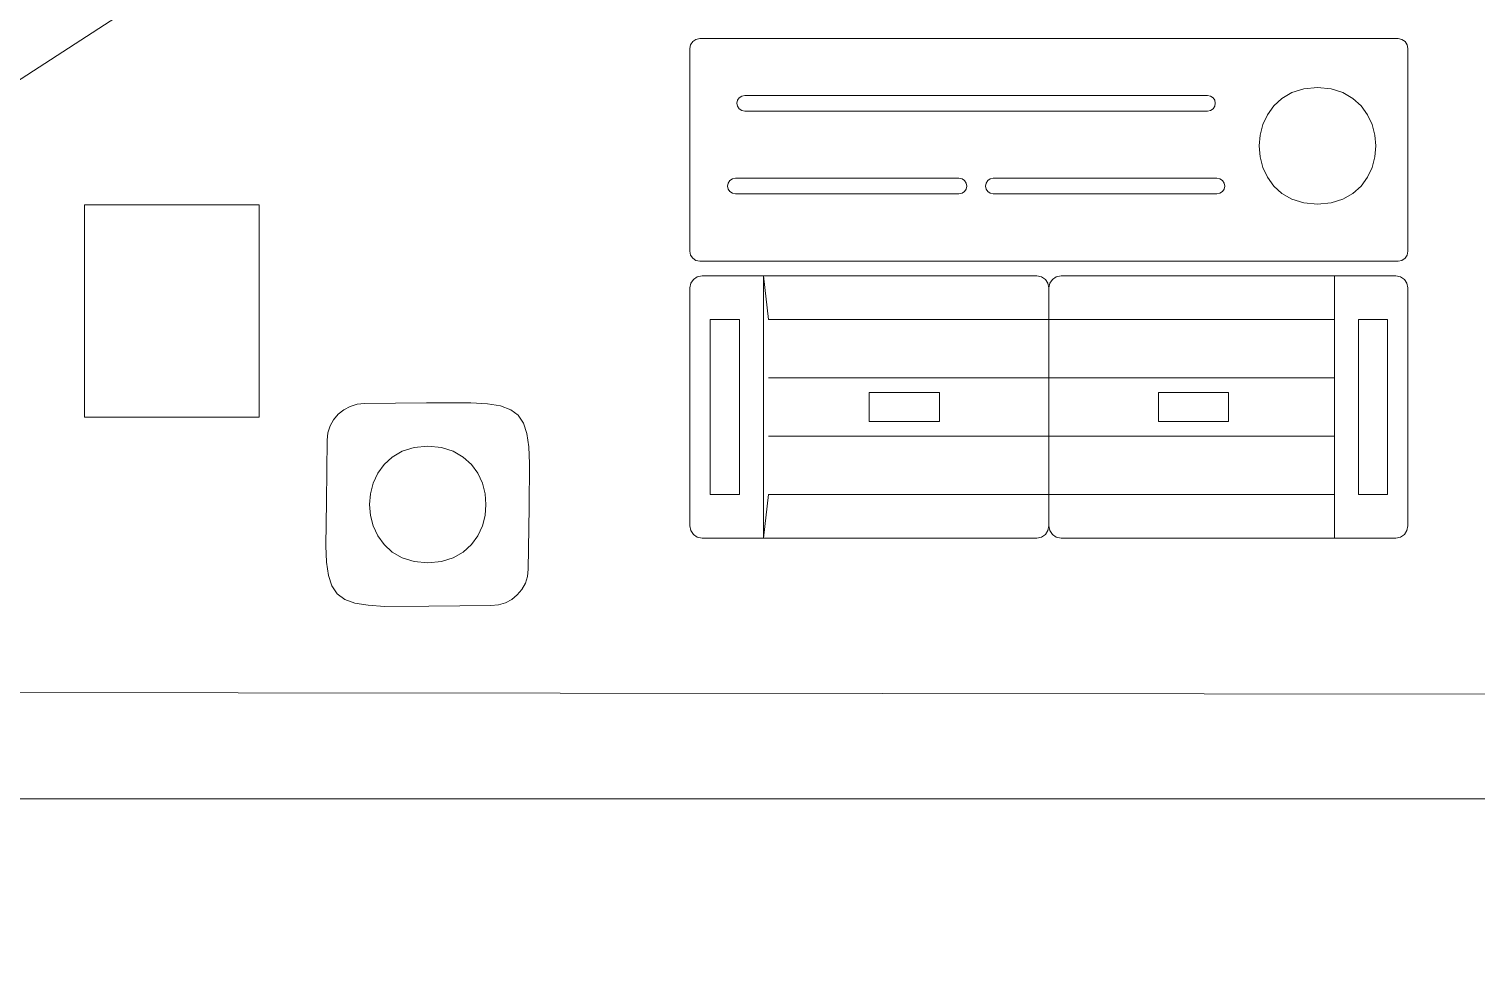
# Model space of a CAD drawing. Header units: centimetres. Extents: x -55 to 59, y -21 to 8.
# Drawn here: x 20.472 to 22.958, y -12.418 to -10.831 of the extents above; entities that cross this region are included whole.
import ezdxf

# ---------------------------------------------------------------- set-up
doc = ezdxf.new("R2010")
doc.units = ezdxf.units.CM
doc.header["$MEASUREMENT"] = 0
doc.layers.add('Camada 1', color=7, linetype='Continuous')

msp = doc.modelspace()

# ---------------------------------------------------------------- linework, layer by layer
at = {"layer": 'Camada 1', "color": 3, "lineweight": 9}
msp.add_open_spline([(25.38984, -12.72344), (25.38984, -12.72344), (25.38984, -12.53329), (25.38984, -12.53329), (25.38984, -12.53329), (25.38984, -12.53329), (25.08959, -12.53329), (25.08959, -12.53329), (25.08959, -12.53329), (25.08959, -12.53329), (25.08959, -12.15308), (25.08959, -12.15308), (25.08959, -12.15308), (25.08959, -12.15308), (25.82923, -12.15308), (25.82923, -12.15308), (25.82923, -12.15308), (25.82923, -12.15308), (25.82923, -12.45332), (25.82923, -12.45332), (25.82923, -12.45332), (25.82923, -12.45332), (26.42976, -12.45332), (26.42976, -12.45332), (26.42976, -12.45332), (26.42976, -12.45332), (26.42976, -12.15308), (26.42976, -12.15308), (26.42976, -12.15308), (26.42976, -12.15308), (26.89336, -12.15308), (26.89336, -12.15308), (26.89336, -12.15308), (26.89336, -12.15308), (26.91687, -11.97734), (26.91687, -11.97734), (26.91687, -11.97734), (26.91687, -11.97734), (27.21459, -12.01652), (27.21459, -12.01652), (27.21459, -12.01652), (27.21459, -12.01652), (27.25377, -11.71885), (27.25377, -11.71885), (27.25377, -11.71885), (27.25377, -11.71885), (26.95609, -11.67965), (26.95609, -11.67965), (26.95609, -11.67965), (26.95609, -11.67965), (26.988, -11.23556), (26.988, -11.23556), (26.988, -11.23556), (26.988, -11.23556), (27.28825, -11.23556), (27.28825, -11.23556), (27.28825, -11.23556), (27.28825, -11.23556), (27.28825, -10.93526), (27.28825, -10.93526), (27.28825, -10.93526), (27.28825, -10.93526), (26.988, -10.93526), (26.988, -10.93526), (26.988, -10.93526), (26.988, -10.93526), (26.988, -10.6518), (26.988, -10.6518), (26.988, -10.6518), (26.988, -10.6518), (26.47167, -10.6518), (26.47167, -10.6518), (26.47167, -10.6518), (26.47167, -10.6518), (26.25038, -10.93206), (26.25038, -10.93206), (26.25038, -10.93206), (26.25038, -10.93206), (23.96727, -10.93206), (23.96727, -10.93206), (23.96727, -10.93206), (23.96727, -10.93206), (23.56975, -10.6518), (23.56975, -10.6518), (23.56975, -10.6518), (23.56975, -10.6518), (20.86741, -10.6518), (20.86741, -10.6518), (20.86741, -10.6518), (20.86741, -10.6518), (20.41762, -10.94309), (20.41762, -10.94309), (20.41762, -10.94309), (20.41762, -10.94309), (17.97187, -10.94549), (17.97187, -10.94549), (17.97187, -10.94549), (17.97187, -10.94549), (17.76101, -10.6518), (17.76101, -10.6518), (17.76101, -10.6518), (17.76101, -10.6518), (17.44918, -10.6518), (17.44918, -10.6518), (17.44918, -10.6518), (17.44918, -10.6518), (17.44918, -10.93526), (17.44918, -10.93526), (17.44918, -10.93526), (17.44918, -10.93526), (17.14893, -10.93526), (17.14893, -10.93526), (17.14893, -10.93526), (17.14893, -10.93526), (17.14893, -11.23552), (17.14893, -11.23552), (17.14893, -11.23552), (17.14893, -11.23552), (17.44918, -11.23552), (17.44918, -11.23552), (17.44918, -11.23552), (17.44918, -11.23552), (17.48707, -11.67965), (17.48707, -11.67965), (17.48707, -11.67965), (17.48707, -11.67965), (17.18341, -11.71881), (17.18341, -11.71881), (17.18341, -11.71881), (17.18341, -11.71881), (17.22257, -12.01649), (17.22257, -12.01649), (17.22257, -12.01649), (17.22257, -12.01649), (17.53218, -11.96812), (17.53218, -11.96812), (17.53218, -11.96812), (17.53218, -11.96812), (17.56104, -12.15308), (17.56104, -12.15308), (17.56104, -12.15308), (17.56104, -12.15308), (22.98775, -12.15308), (22.98775, -12.15308), (22.98775, -12.15308), (22.98775, -12.15308), (22.98775, -12.53329), (22.98775, -12.53329), (22.98775, -12.53329), (22.98775, -12.53329), (22.68748, -12.53329), (22.68748, -12.53329), (22.68748, -12.53329), (22.68748, -12.53329), (22.68748, -12.72344), (22.68748, -12.72344), (22.68748, -12.72344), (22.68748, -12.72344), (22.98775, -12.72344), (22.98775, -12.72344), (22.98775, -12.72344), (22.98775, -12.72344), (22.98775, -12.91372), (22.98775, -12.91372), (22.98775, -12.91372), (22.98775, -12.91372), (25.08959, -12.91372), (25.08959, -12.91372), (25.08959, -12.91372), (25.08959, -12.91372), (25.08959, -12.72344), (25.08959, -12.72344), (25.08959, -12.72344), (25.08959, -12.72344), (25.38984, -12.72344), (25.38984, -12.72344)], degree=3, knots=[0, 0, 0, 0, 0.0222222, 0.0222222, 0.0222222, 0.0222222, 0.0444444, 0.0444444, 0.0444444, 0.0444444, 0.0666667, 0.0666667, 0.0666667, 0.0666667, 0.0888889, 0.0888889, 0.0888889, 0.0888889, 0.1111111, 0.1111111, 0.1111111, 0.1111111, 0.1333333, 0.1333333, 0.1333333, 0.1333333, 0.1555556, 0.1555556, 0.1555556, 0.1555556, 0.1777778, 0.1777778, 0.1777778, 0.1777778, 0.2, 0.2, 0.2, 0.2, 0.2222222, 0.2222222, 0.2222222, 0.2222222, 0.2444444, 0.2444444, 0.2444444, 0.2444444, 0.2666667, 0.2666667, 0.2666667, 0.2666667, 0.2888889, 0.2888889, 0.2888889, 0.2888889, 0.3111111, 0.3111111, 0.3111111, 0.3111111, 0.3333333, 0.3333333, 0.3333333, 0.3333333, 0.3555556, 0.3555556, 0.3555556, 0.3555556, 0.3777778, 0.3777778, 0.3777778, 0.3777778, 0.4, 0.4, 0.4, 0.4, 0.4222222, 0.4222222, 0.4222222, 0.4222222, 0.4444444, 0.4444444, 0.4444444, 0.4444444, 0.4666667, 0.4666667, 0.4666667, 0.4666667, 0.4888889, 0.4888889, 0.4888889, 0.4888889, 0.5111111, 0.5111111, 0.5111111, 0.5111111, 0.5333333, 0.5333333, 0.5333333, 0.5333333, 0.5555556, 0.5555556, 0.5555556, 0.5555556, 0.5777778, 0.5777778, 0.5777778, 0.5777778, 0.6, 0.6, 0.6, 0.6, 0.6222222, 0.6222222, 0.6222222, 0.6222222, 0.6444444, 0.6444444, 0.6444444, 0.6444444, 0.6666667, 0.6666667, 0.6666667, 0.6666667, 0.6888889, 0.6888889, 0.6888889, 0.6888889, 0.7111111, 0.7111111, 0.7111111, 0.7111111, 0.7333333, 0.7333333, 0.7333333, 0.7333333, 0.7555556, 0.7555556, 0.7555556, 0.7555556, 0.7777778, 0.7777778, 0.7777778, 0.7777778, 0.8, 0.8, 0.8, 0.8, 0.8222222, 0.8222222, 0.8222222, 0.8222222, 0.8444444, 0.8444444, 0.8444444, 0.8444444, 0.8666667, 0.8666667, 0.8666667, 0.8666667, 0.8888889, 0.8888889, 0.8888889, 0.8888889, 0.9111111, 0.9111111, 0.9111111, 0.9111111, 0.9333333, 0.9333333, 0.9333333, 0.9333333, 0.9555556, 0.9555556, 0.9555556, 0.9555556, 1, 1, 1, 1], dxfattribs=at)
at = {"layer": 'Camada 1', "color": 1, "lineweight": 9}
for points, knots in [([(22.8308, -11.22877), (22.8308, -11.22877), (22.8242, -11.23011), (22.8242, -11.23011), (22.8242, -11.23011), (22.8242, -11.23011), (21.62459, -11.23011), (21.62459, -11.23011), (21.62459, -11.23011), (21.62459, -11.23011), (21.61799, -11.22877), (21.61799, -11.22877), (21.61799, -11.22877), (21.61799, -11.22877), (21.61259, -11.22512), (21.61259, -11.22512), (21.61259, -11.22512), (21.61259, -11.22512), (21.60895, -11.21972), (21.60895, -11.21972), (21.60895, -11.21972), (21.60895, -11.21972), (21.60761, -11.21312), (21.60761, -11.21312), (21.60761, -11.21312), (21.60761, -11.21312), (21.60761, -10.86491), (21.60761, -10.86491), (21.60761, -10.86491), (21.60761, -10.86491), (21.60895, -10.85832), (21.60895, -10.85832), (21.60895, -10.85832), (21.60895, -10.85832), (21.61259, -10.85292), (21.61259, -10.85292), (21.61259, -10.85292), (21.61259, -10.85292), (21.61799, -10.84927), (21.61799, -10.84927), (21.61799, -10.84927), (21.61799, -10.84927), (21.62459, -10.84793), (21.62459, -10.84793), (21.62459, -10.84793), (21.62459, -10.84793), (22.8242, -10.84793), (22.8242, -10.84793), (22.8242, -10.84793), (22.8242, -10.84793), (22.8308, -10.84927), (22.8308, -10.84927), (22.8308, -10.84927), (22.8308, -10.84927), (22.83619, -10.85292), (22.83619, -10.85292), (22.83619, -10.85292), (22.83619, -10.85292), (22.83984, -10.85832), (22.83984, -10.85832), (22.83984, -10.85832), (22.83984, -10.85832), (22.84118, -10.86491), (22.84118, -10.86491), (22.84118, -10.86491), (22.84118, -10.86491), (22.84118, -11.21312), (22.84118, -11.21312), (22.84118, -11.21312), (22.84118, -11.21312), (22.83984, -11.21972), (22.83984, -11.21972), (22.83984, -11.21972), (22.83984, -11.21972), (22.83619, -11.22512), (22.83619, -11.22512), (22.83619, -11.22512), (22.83619, -11.22512), (22.8308, -11.22877), (22.8308, -11.22877)], [0, 0, 0, 0, 0.047619, 0.047619, 0.047619, 0.047619, 0.0952381, 0.0952381, 0.0952381, 0.0952381, 0.1428571, 0.1428571, 0.1428571, 0.1428571, 0.1904762, 0.1904762, 0.1904762, 0.1904762, 0.2380952, 0.2380952, 0.2380952, 0.2380952, 0.2857143, 0.2857143, 0.2857143, 0.2857143, 0.3333333, 0.3333333, 0.3333333, 0.3333333, 0.3809524, 0.3809524, 0.3809524, 0.3809524, 0.4285714, 0.4285714, 0.4285714, 0.4285714, 0.4761905, 0.4761905, 0.4761905, 0.4761905, 0.5238095, 0.5238095, 0.5238095, 0.5238095, 0.5714286, 0.5714286, 0.5714286, 0.5714286, 0.6190476, 0.6190476, 0.6190476, 0.6190476, 0.6666667, 0.6666667, 0.6666667, 0.6666667, 0.7142857, 0.7142857, 0.7142857, 0.7142857, 0.7619048, 0.7619048, 0.7619048, 0.7619048, 0.8095238, 0.8095238, 0.8095238, 0.8095238, 0.8571429, 0.8571429, 0.8571429, 0.8571429, 0.9047619, 0.9047619, 0.9047619, 0.9047619, 1, 1, 1, 1]), ([(22.70911, -11.12999), (22.70911, -11.12999), (22.68565, -11.13224), (22.68565, -11.13224), (22.68565, -11.13224), (22.68565, -11.13224), (22.6622, -11.12999), (22.6622, -11.12999), (22.6622, -11.12999), (22.6622, -11.12999), (22.64187, -11.12364), (22.64187, -11.12364), (22.64187, -11.12364), (22.64187, -11.12364), (22.62467, -11.11376), (22.62467, -11.11376), (22.62467, -11.11376), (22.62467, -11.11376), (22.6106, -11.10096), (22.6106, -11.10096), (22.6106, -11.10096), (22.6106, -11.10096), (22.59965, -11.08581), (22.59965, -11.08581), (22.59965, -11.08581), (22.59965, -11.08581), (22.59183, -11.0689), (22.59183, -11.0689), (22.59183, -11.0689), (22.59183, -11.0689), (22.58714, -11.05082), (22.58714, -11.05082), (22.58714, -11.05082), (22.58714, -11.05082), (22.58558, -11.03215), (22.58558, -11.03215), (22.58558, -11.03215), (22.58558, -11.03215), (22.58714, -11.01348), (22.58714, -11.01348), (22.58714, -11.01348), (22.58714, -11.01348), (22.59183, -10.9954), (22.59183, -10.9954), (22.59183, -10.9954), (22.59183, -10.9954), (22.59965, -10.97849), (22.59965, -10.97849), (22.59965, -10.97849), (22.59965, -10.97849), (22.6106, -10.96334), (22.6106, -10.96334), (22.6106, -10.96334), (22.6106, -10.96334), (22.62467, -10.95054), (22.62467, -10.95054), (22.62467, -10.95054), (22.62467, -10.95054), (22.64187, -10.94067), (22.64187, -10.94067), (22.64187, -10.94067), (22.64187, -10.94067), (22.6622, -10.93431), (22.6622, -10.93431), (22.6622, -10.93431), (22.6622, -10.93431), (22.68565, -10.93206), (22.68565, -10.93206), (22.68565, -10.93206), (22.68565, -10.93206), (22.70911, -10.93431), (22.70911, -10.93431), (22.70911, -10.93431), (22.70911, -10.93431), (22.72944, -10.94067), (22.72944, -10.94067), (22.72944, -10.94067), (22.72944, -10.94067), (22.74664, -10.95054), (22.74664, -10.95054), (22.74664, -10.95054), (22.74664, -10.95054), (22.76071, -10.96334), (22.76071, -10.96334), (22.76071, -10.96334), (22.76071, -10.96334), (22.77166, -10.97849), (22.77166, -10.97849), (22.77166, -10.97849), (22.77166, -10.97849), (22.77948, -10.9954), (22.77948, -10.9954), (22.77948, -10.9954), (22.77948, -10.9954), (22.78417, -11.01348), (22.78417, -11.01348), (22.78417, -11.01348), (22.78417, -11.01348), (22.78573, -11.03215), (22.78573, -11.03215), (22.78573, -11.03215), (22.78573, -11.03215), (22.78417, -11.05082), (22.78417, -11.05082), (22.78417, -11.05082), (22.78417, -11.05082), (22.77948, -11.0689), (22.77948, -11.0689), (22.77948, -11.0689), (22.77948, -11.0689), (22.77166, -11.08581), (22.77166, -11.08581), (22.77166, -11.08581), (22.77166, -11.08581), (22.76071, -11.10096), (22.76071, -11.10096), (22.76071, -11.10096), (22.76071, -11.10096), (22.74664, -11.11376), (22.74664, -11.11376), (22.74664, -11.11376), (22.74664, -11.11376), (22.72944, -11.12364), (22.72944, -11.12364), (22.72944, -11.12364), (22.72944, -11.12364), (22.70911, -11.12999), (22.70911, -11.12999)], [0, 0, 0, 0, 0.030303, 0.030303, 0.030303, 0.030303, 0.0606061, 0.0606061, 0.0606061, 0.0606061, 0.0909091, 0.0909091, 0.0909091, 0.0909091, 0.1212121, 0.1212121, 0.1212121, 0.1212121, 0.1515152, 0.1515152, 0.1515152, 0.1515152, 0.1818182, 0.1818182, 0.1818182, 0.1818182, 0.2121212, 0.2121212, 0.2121212, 0.2121212, 0.2424242, 0.2424242, 0.2424242, 0.2424242, 0.2727273, 0.2727273, 0.2727273, 0.2727273, 0.3030303, 0.3030303, 0.3030303, 0.3030303, 0.3333333, 0.3333333, 0.3333333, 0.3333333, 0.3636364, 0.3636364, 0.3636364, 0.3636364, 0.3939394, 0.3939394, 0.3939394, 0.3939394, 0.4242424, 0.4242424, 0.4242424, 0.4242424, 0.4545455, 0.4545455, 0.4545455, 0.4545455, 0.4848485, 0.4848485, 0.4848485, 0.4848485, 0.5151515, 0.5151515, 0.5151515, 0.5151515, 0.5454545, 0.5454545, 0.5454545, 0.5454545, 0.5757576, 0.5757576, 0.5757576, 0.5757576, 0.6060606, 0.6060606, 0.6060606, 0.6060606, 0.6363636, 0.6363636, 0.6363636, 0.6363636, 0.6666667, 0.6666667, 0.6666667, 0.6666667, 0.6969697, 0.6969697, 0.6969697, 0.6969697, 0.7272727, 0.7272727, 0.7272727, 0.7272727, 0.7575758, 0.7575758, 0.7575758, 0.7575758, 0.7878788, 0.7878788, 0.7878788, 0.7878788, 0.8181818, 0.8181818, 0.8181818, 0.8181818, 0.8484848, 0.8484848, 0.8484848, 0.8484848, 0.8787879, 0.8787879, 0.8787879, 0.8787879, 0.9090909, 0.9090909, 0.9090909, 0.9090909, 0.9393939, 0.9393939, 0.9393939, 0.9393939, 1, 1, 1, 1]), ([(22.50199, -10.9713), (22.50199, -10.9713), (22.49678, -10.97235), (22.49678, -10.97235), (22.49678, -10.97235), (22.49678, -10.97235), (21.70189, -10.97235), (21.70189, -10.97235), (21.70189, -10.97235), (21.70189, -10.97235), (21.69667, -10.9713), (21.69667, -10.9713), (21.69667, -10.9713), (21.69667, -10.9713), (21.69241, -10.96842), (21.69241, -10.96842), (21.69241, -10.96842), (21.69241, -10.96842), (21.68953, -10.96415), (21.68953, -10.96415), (21.68953, -10.96415), (21.68953, -10.96415), (21.68848, -10.95892), (21.68848, -10.95892), (21.68848, -10.95892), (21.68848, -10.95892), (21.68953, -10.9537), (21.68953, -10.9537), (21.68953, -10.9537), (21.68953, -10.9537), (21.69241, -10.94943), (21.69241, -10.94943), (21.69241, -10.94943), (21.69241, -10.94943), (21.69667, -10.94655), (21.69667, -10.94655), (21.69667, -10.94655), (21.69667, -10.94655), (21.70189, -10.94549), (21.70189, -10.94549), (21.70189, -10.94549), (21.70189, -10.94549), (22.49678, -10.94549), (22.49678, -10.94549), (22.49678, -10.94549), (22.49678, -10.94549), (22.50199, -10.94655), (22.50199, -10.94655), (22.50199, -10.94655), (22.50199, -10.94655), (22.50625, -10.94943), (22.50625, -10.94943), (22.50625, -10.94943), (22.50625, -10.94943), (22.50913, -10.9537), (22.50913, -10.9537), (22.50913, -10.9537), (22.50913, -10.9537), (22.51019, -10.95892), (22.51019, -10.95892), (22.51019, -10.95892), (22.51019, -10.95892), (22.50913, -10.96415), (22.50913, -10.96415), (22.50913, -10.96415), (22.50913, -10.96415), (22.50625, -10.96842), (22.50625, -10.96842), (22.50625, -10.96842), (22.50625, -10.96842), (22.50199, -10.9713), (22.50199, -10.9713)], [0, 0, 0, 0, 0.0526316, 0.0526316, 0.0526316, 0.0526316, 0.1052632, 0.1052632, 0.1052632, 0.1052632, 0.1578947, 0.1578947, 0.1578947, 0.1578947, 0.2105263, 0.2105263, 0.2105263, 0.2105263, 0.2631579, 0.2631579, 0.2631579, 0.2631579, 0.3157895, 0.3157895, 0.3157895, 0.3157895, 0.3684211, 0.3684211, 0.3684211, 0.3684211, 0.4210526, 0.4210526, 0.4210526, 0.4210526, 0.4736842, 0.4736842, 0.4736842, 0.4736842, 0.5263158, 0.5263158, 0.5263158, 0.5263158, 0.5789474, 0.5789474, 0.5789474, 0.5789474, 0.6315789, 0.6315789, 0.6315789, 0.6315789, 0.6842105, 0.6842105, 0.6842105, 0.6842105, 0.7368421, 0.7368421, 0.7368421, 0.7368421, 0.7894737, 0.7894737, 0.7894737, 0.7894737, 0.8421053, 0.8421053, 0.8421053, 0.8421053, 0.8947368, 0.8947368, 0.8947368, 0.8947368, 1, 1, 1, 1]), ([(22.0751, -11.11344), (22.0751, -11.11344), (22.06989, -11.1145), (22.06989, -11.1145), (22.06989, -11.1145), (22.06989, -11.1145), (21.68584, -11.1145), (21.68584, -11.1145), (21.68584, -11.1145), (21.68584, -11.1145), (21.68064, -11.11344), (21.68064, -11.11344), (21.68064, -11.11344), (21.68064, -11.11344), (21.67638, -11.11055), (21.67638, -11.11055), (21.67638, -11.11055), (21.67638, -11.11055), (21.6735, -11.10628), (21.6735, -11.10628), (21.6735, -11.10628), (21.6735, -11.10628), (21.67244, -11.10107), (21.67244, -11.10107), (21.67244, -11.10107), (21.67244, -11.10107), (21.6735, -11.09585), (21.6735, -11.09585), (21.6735, -11.09585), (21.6735, -11.09585), (21.67638, -11.09158), (21.67638, -11.09158), (21.67638, -11.09158), (21.67638, -11.09158), (21.68064, -11.0887), (21.68064, -11.0887), (21.68064, -11.0887), (21.68064, -11.0887), (21.68584, -11.08764), (21.68584, -11.08764), (21.68584, -11.08764), (21.68584, -11.08764), (22.06989, -11.08764), (22.06989, -11.08764), (22.06989, -11.08764), (22.06989, -11.08764), (22.0751, -11.0887), (22.0751, -11.0887), (22.0751, -11.0887), (22.0751, -11.0887), (22.07936, -11.09158), (22.07936, -11.09158), (22.07936, -11.09158), (22.07936, -11.09158), (22.08225, -11.09585), (22.08225, -11.09585), (22.08225, -11.09585), (22.08225, -11.09585), (22.08331, -11.10107), (22.08331, -11.10107), (22.08331, -11.10107), (22.08331, -11.10107), (22.08225, -11.10628), (22.08225, -11.10628), (22.08225, -11.10628), (22.08225, -11.10628), (22.07936, -11.11055), (22.07936, -11.11055), (22.07936, -11.11055), (22.07936, -11.11055), (22.0751, -11.11344), (22.0751, -11.11344)], [0, 0, 0, 0, 0.0526316, 0.0526316, 0.0526316, 0.0526316, 0.1052632, 0.1052632, 0.1052632, 0.1052632, 0.1578947, 0.1578947, 0.1578947, 0.1578947, 0.2105263, 0.2105263, 0.2105263, 0.2105263, 0.2631579, 0.2631579, 0.2631579, 0.2631579, 0.3157895, 0.3157895, 0.3157895, 0.3157895, 0.3684211, 0.3684211, 0.3684211, 0.3684211, 0.4210526, 0.4210526, 0.4210526, 0.4210526, 0.4736842, 0.4736842, 0.4736842, 0.4736842, 0.5263158, 0.5263158, 0.5263158, 0.5263158, 0.5789474, 0.5789474, 0.5789474, 0.5789474, 0.6315789, 0.6315789, 0.6315789, 0.6315789, 0.6842105, 0.6842105, 0.6842105, 0.6842105, 0.7368421, 0.7368421, 0.7368421, 0.7368421, 0.7894737, 0.7894737, 0.7894737, 0.7894737, 0.8421053, 0.8421053, 0.8421053, 0.8421053, 0.8947368, 0.8947368, 0.8947368, 0.8947368, 1, 1, 1, 1]), ([(22.51809, -11.11344), (22.51809, -11.11344), (22.51289, -11.1145), (22.51289, -11.1145), (22.51289, -11.1145), (22.51289, -11.1145), (22.12885, -11.1145), (22.12885, -11.1145), (22.12885, -11.1145), (22.12885, -11.1145), (22.12364, -11.11344), (22.12364, -11.11344), (22.12364, -11.11344), (22.12364, -11.11344), (22.11937, -11.11055), (22.11937, -11.11055), (22.11937, -11.11055), (22.11937, -11.11055), (22.11649, -11.10628), (22.11649, -11.10628), (22.11649, -11.10628), (22.11649, -11.10628), (22.11543, -11.10107), (22.11543, -11.10107), (22.11543, -11.10107), (22.11543, -11.10107), (22.11649, -11.09585), (22.11649, -11.09585), (22.11649, -11.09585), (22.11649, -11.09585), (22.11937, -11.09158), (22.11937, -11.09158), (22.11937, -11.09158), (22.11937, -11.09158), (22.12364, -11.0887), (22.12364, -11.0887), (22.12364, -11.0887), (22.12364, -11.0887), (22.12885, -11.08764), (22.12885, -11.08764), (22.12885, -11.08764), (22.12885, -11.08764), (22.51289, -11.08764), (22.51289, -11.08764), (22.51289, -11.08764), (22.51289, -11.08764), (22.51809, -11.0887), (22.51809, -11.0887), (22.51809, -11.0887), (22.51809, -11.0887), (22.52235, -11.09158), (22.52235, -11.09158), (22.52235, -11.09158), (22.52235, -11.09158), (22.52523, -11.09585), (22.52523, -11.09585), (22.52523, -11.09585), (22.52523, -11.09585), (22.52629, -11.10107), (22.52629, -11.10107), (22.52629, -11.10107), (22.52629, -11.10107), (22.52523, -11.10628), (22.52523, -11.10628), (22.52523, -11.10628), (22.52523, -11.10628), (22.52235, -11.11055), (22.52235, -11.11055), (22.52235, -11.11055), (22.52235, -11.11055), (22.51809, -11.11344), (22.51809, -11.11344)], [0, 0, 0, 0, 0.0526316, 0.0526316, 0.0526316, 0.0526316, 0.1052632, 0.1052632, 0.1052632, 0.1052632, 0.1578947, 0.1578947, 0.1578947, 0.1578947, 0.2105263, 0.2105263, 0.2105263, 0.2105263, 0.2631579, 0.2631579, 0.2631579, 0.2631579, 0.3157895, 0.3157895, 0.3157895, 0.3157895, 0.3684211, 0.3684211, 0.3684211, 0.3684211, 0.4210526, 0.4210526, 0.4210526, 0.4210526, 0.4736842, 0.4736842, 0.4736842, 0.4736842, 0.5263158, 0.5263158, 0.5263158, 0.5263158, 0.5789474, 0.5789474, 0.5789474, 0.5789474, 0.6315789, 0.6315789, 0.6315789, 0.6315789, 0.6842105, 0.6842105, 0.6842105, 0.6842105, 0.7368421, 0.7368421, 0.7368421, 0.7368421, 0.7894737, 0.7894737, 0.7894737, 0.7894737, 0.8421053, 0.8421053, 0.8421053, 0.8421053, 0.8947368, 0.8947368, 0.8947368, 0.8947368, 1, 1, 1, 1]), ([(22.22435, -11.27599), (22.22435, -11.27599), (22.2227, -11.26788), (22.2227, -11.26788), (22.2227, -11.26788), (22.2227, -11.26788), (22.21822, -11.26125), (22.21822, -11.26125), (22.21822, -11.26125), (22.21822, -11.26125), (22.21159, -11.25678), (22.21159, -11.25678), (22.21159, -11.25678), (22.21159, -11.25678), (22.20349, -11.25513), (22.20349, -11.25513), (22.20349, -11.25513), (22.20349, -11.25513), (21.62843, -11.25513), (21.62843, -11.25513), (21.62843, -11.25513), (21.62843, -11.25513), (21.62032, -11.25678), (21.62032, -11.25678), (21.62032, -11.25678), (21.62032, -11.25678), (21.61368, -11.26125), (21.61368, -11.26125), (21.61368, -11.26125), (21.61368, -11.26125), (21.6092, -11.26788), (21.6092, -11.26788), (21.6092, -11.26788), (21.6092, -11.26788), (21.60755, -11.27599), (21.60755, -11.27599), (21.60755, -11.27599), (21.60755, -11.27599), (21.60755, -11.68465), (21.60755, -11.68465), (21.60755, -11.68465), (21.60755, -11.68465), (21.6092, -11.69275), (21.6092, -11.69275), (21.6092, -11.69275), (21.6092, -11.69275), (21.61368, -11.69939), (21.61368, -11.69939), (21.61368, -11.69939), (21.61368, -11.69939), (21.62032, -11.70387), (21.62032, -11.70387), (21.62032, -11.70387), (21.62032, -11.70387), (21.62843, -11.70552), (21.62843, -11.70552), (21.62843, -11.70552), (21.62843, -11.70552), (22.20349, -11.70552), (22.20349, -11.70552), (22.20349, -11.70552), (22.20349, -11.70552), (22.21159, -11.70387), (22.21159, -11.70387), (22.21159, -11.70387), (22.21159, -11.70387), (22.21822, -11.69939), (22.21822, -11.69939), (22.21822, -11.69939), (22.21822, -11.69939), (22.2227, -11.69275), (22.2227, -11.69275), (22.2227, -11.69275), (22.2227, -11.69275), (22.22435, -11.68465), (22.22435, -11.68465), (22.22435, -11.68465), (22.22435, -11.68465), (22.22435, -11.27599), (22.22435, -11.27599), (22.22435, -11.27599), (22.22435, -11.27599), (22.22599, -11.26788), (22.22599, -11.26788), (22.22599, -11.26788), (22.22599, -11.26788), (22.23047, -11.26125), (22.23047, -11.26125), (22.23047, -11.26125), (22.23047, -11.26125), (22.2371, -11.25678), (22.2371, -11.25678), (22.2371, -11.25678), (22.2371, -11.25678), (22.2452, -11.25513), (22.2452, -11.25513), (22.2452, -11.25513), (22.2452, -11.25513), (22.82027, -11.25513), (22.82027, -11.25513), (22.82027, -11.25513), (22.82027, -11.25513), (22.82837, -11.25678), (22.82837, -11.25678), (22.82837, -11.25678), (22.82837, -11.25678), (22.835, -11.26125), (22.835, -11.26125), (22.835, -11.26125), (22.835, -11.26125), (22.83949, -11.26788), (22.83949, -11.26788), (22.83949, -11.26788), (22.83949, -11.26788), (22.84113, -11.27599), (22.84113, -11.27599), (22.84113, -11.27599), (22.84113, -11.27599), (22.84113, -11.68465), (22.84113, -11.68465), (22.84113, -11.68465), (22.84113, -11.68465), (22.83949, -11.69275), (22.83949, -11.69275), (22.83949, -11.69275), (22.83949, -11.69275), (22.835, -11.69939), (22.835, -11.69939), (22.835, -11.69939), (22.835, -11.69939), (22.82837, -11.70387), (22.82837, -11.70387), (22.82837, -11.70387), (22.82837, -11.70387), (22.82027, -11.70552), (22.82027, -11.70552), (22.82027, -11.70552), (22.82027, -11.70552), (22.2452, -11.70552), (22.2452, -11.70552), (22.2452, -11.70552), (22.2452, -11.70552), (22.2371, -11.70387), (22.2371, -11.70387), (22.2371, -11.70387), (22.2371, -11.70387), (22.23047, -11.69939), (22.23047, -11.69939), (22.23047, -11.69939), (22.23047, -11.69939), (22.22599, -11.69275), (22.22599, -11.69275), (22.22599, -11.69275), (22.22599, -11.69275), (22.22435, -11.68465), (22.22435, -11.68465)], [0, 0, 0, 0, 0.025, 0.025, 0.025, 0.025, 0.05, 0.05, 0.05, 0.05, 0.075, 0.075, 0.075, 0.075, 0.1, 0.1, 0.1, 0.1, 0.125, 0.125, 0.125, 0.125, 0.15, 0.15, 0.15, 0.15, 0.175, 0.175, 0.175, 0.175, 0.2, 0.2, 0.2, 0.2, 0.225, 0.225, 0.225, 0.225, 0.25, 0.25, 0.25, 0.25, 0.275, 0.275, 0.275, 0.275, 0.3, 0.3, 0.3, 0.3, 0.325, 0.325, 0.325, 0.325, 0.35, 0.35, 0.35, 0.35, 0.375, 0.375, 0.375, 0.375, 0.4, 0.4, 0.4, 0.4, 0.425, 0.425, 0.425, 0.425, 0.45, 0.45, 0.45, 0.45, 0.475, 0.475, 0.475, 0.475, 0.5, 0.5, 0.5, 0.5, 0.525, 0.525, 0.525, 0.525, 0.55, 0.55, 0.55, 0.55, 0.575, 0.575, 0.575, 0.575, 0.6, 0.6, 0.6, 0.6, 0.625, 0.625, 0.625, 0.625, 0.65, 0.65, 0.65, 0.65, 0.675, 0.675, 0.675, 0.675, 0.7, 0.7, 0.7, 0.7, 0.725, 0.725, 0.725, 0.725, 0.75, 0.75, 0.75, 0.75, 0.775, 0.775, 0.775, 0.775, 0.8, 0.8, 0.8, 0.8, 0.825, 0.825, 0.825, 0.825, 0.85, 0.85, 0.85, 0.85, 0.875, 0.875, 0.875, 0.875, 0.9, 0.9, 0.9, 0.9, 0.925, 0.925, 0.925, 0.925, 0.95, 0.95, 0.95, 0.95, 1, 1, 1, 1]), ([(21.74239, -11.3302), (21.74239, -11.3302), (21.7339, -11.25513), (21.7339, -11.25513), (21.7339, -11.25513), (21.7339, -11.25513), (21.7339, -11.70552), (21.7339, -11.70552), (21.7339, -11.70552), (21.7339, -11.70552), (21.74239, -11.63046), (21.74239, -11.63046), (21.74239, -11.63046), (21.74239, -11.63046), (22.71477, -11.63046), (22.71477, -11.63046), (22.71477, -11.63046), (22.71477, -11.63046), (22.71479, -11.70552), (22.71479, -11.70552), (22.71479, -11.70552), (22.71479, -11.70552), (22.71479, -11.25513), (22.71479, -11.25513), (22.71479, -11.25513), (22.71479, -11.25513), (22.71477, -11.3302), (22.71477, -11.3302), (22.71477, -11.3302), (22.71477, -11.3302), (21.74239, -11.3302), (21.74239, -11.3302)], [0, 0, 0, 0, 0.1111111, 0.1111111, 0.1111111, 0.1111111, 0.2222222, 0.2222222, 0.2222222, 0.2222222, 0.3333333, 0.3333333, 0.3333333, 0.3333333, 0.4444444, 0.4444444, 0.4444444, 0.4444444, 0.5555556, 0.5555556, 0.5555556, 0.5555556, 0.6666667, 0.6666667, 0.6666667, 0.6666667, 0.7777778, 0.7777778, 0.7777778, 0.7777778, 1, 1, 1, 1]), ([(21.69271, -11.63046), (21.69271, -11.63046), (21.69271, -11.3302), (21.69271, -11.3302), (21.69271, -11.3302), (21.69271, -11.3302), (21.64267, -11.3302), (21.64267, -11.3302), (21.64267, -11.3302), (21.64267, -11.3302), (21.64267, -11.63046), (21.64267, -11.63046), (21.64267, -11.63046), (21.64267, -11.63046), (21.69271, -11.63046), (21.69271, -11.63046)], [0, 0, 0, 0, 0.2, 0.2, 0.2, 0.2, 0.4, 0.4, 0.4, 0.4, 0.6, 0.6, 0.6, 0.6, 1, 1, 1, 1]), ([(22.80601, -11.63046), (22.80601, -11.63046), (22.80601, -11.3302), (22.80601, -11.3302), (22.80601, -11.3302), (22.80601, -11.3302), (22.75597, -11.3302), (22.75597, -11.3302), (22.75597, -11.3302), (22.75597, -11.3302), (22.75597, -11.63046), (22.75597, -11.63046), (22.75597, -11.63046), (22.75597, -11.63046), (22.80601, -11.63046), (22.80601, -11.63046)], [0, 0, 0, 0, 0.2, 0.2, 0.2, 0.2, 0.4, 0.4, 0.4, 0.4, 0.6, 0.6, 0.6, 0.6, 1, 1, 1, 1]), ([(22.03623, -11.50535), (22.03623, -11.50535), (22.03623, -11.45531), (22.03623, -11.45531), (22.03623, -11.45531), (22.03623, -11.45531), (21.91567, -11.45531), (21.91567, -11.45531), (21.91567, -11.45531), (21.91567, -11.45531), (21.91567, -11.50535), (21.91567, -11.50535), (21.91567, -11.50535), (21.91567, -11.50535), (22.03623, -11.50535), (22.03623, -11.50535)], [0, 0, 0, 0, 0.2, 0.2, 0.2, 0.2, 0.4, 0.4, 0.4, 0.4, 0.6, 0.6, 0.6, 0.6, 1, 1, 1, 1]), ([(22.53302, -11.50535), (22.53302, -11.50535), (22.53302, -11.45531), (22.53302, -11.45531), (22.53302, -11.45531), (22.53302, -11.45531), (22.41246, -11.45531), (22.41246, -11.45531), (22.41246, -11.45531), (22.41246, -11.45531), (22.41246, -11.50535), (22.41246, -11.50535), (22.41246, -11.50535), (22.41246, -11.50535), (22.53302, -11.50535), (22.53302, -11.50535)], [0, 0, 0, 0, 0.2, 0.2, 0.2, 0.2, 0.4, 0.4, 0.4, 0.4, 0.6, 0.6, 0.6, 0.6, 1, 1, 1, 1]), ([(21.27879, -11.82022), (21.27879, -11.82022), (21.26592, -11.8215), (21.26592, -11.8215), (21.26592, -11.8215), (21.26592, -11.8215), (21.1593, -11.82262), (21.1593, -11.82262), (21.1593, -11.82262), (21.1593, -11.82262), (21.08306, -11.82278), (21.08306, -11.82278), (21.08306, -11.82278), (21.08306, -11.82278), (21.05477, -11.82102), (21.05477, -11.82102), (21.05477, -11.82102), (21.05477, -11.82102), (21.03221, -11.81724), (21.03221, -11.81724), (21.03221, -11.81724), (21.03221, -11.81724), (21.01476, -11.81084), (21.01476, -11.81084), (21.01476, -11.81084), (21.01476, -11.81084), (21.00178, -11.80123), (21.00178, -11.80123), (21.00178, -11.80123), (21.00178, -11.80123), (20.99266, -11.78781), (20.99266, -11.78781), (20.99266, -11.78781), (20.99266, -11.78781), (20.98678, -11.76999), (20.98678, -11.76999), (20.98678, -11.76999), (20.98678, -11.76999), (20.98352, -11.74717), (20.98352, -11.74717), (20.98352, -11.74717), (20.98352, -11.74717), (20.98224, -11.71876), (20.98224, -11.71876), (20.98224, -11.71876), (20.98224, -11.71876), (20.98317, -11.64279), (20.98317, -11.64279), (20.98317, -11.64279), (20.98317, -11.64279), (20.98458, -11.53731), (20.98458, -11.53731), (20.98458, -11.53731), (20.98458, -11.53731), (20.98589, -11.52468), (20.98589, -11.52468), (20.98589, -11.52468), (20.98589, -11.52468), (20.98963, -11.51291), (20.98963, -11.51291), (20.98963, -11.51291), (20.98963, -11.51291), (20.99556, -11.50224), (20.99556, -11.50224), (20.99556, -11.50224), (20.99556, -11.50224), (21.0034, -11.49293), (21.0034, -11.49293), (21.0034, -11.49293), (21.0034, -11.49293), (21.01289, -11.48524), (21.01289, -11.48524), (21.01289, -11.48524), (21.01289, -11.48524), (21.02377, -11.47943), (21.02377, -11.47943), (21.02377, -11.47943), (21.02377, -11.47943), (21.03578, -11.47576), (21.03578, -11.47576), (21.03578, -11.47576), (21.03578, -11.47576), (21.04866, -11.47447), (21.04866, -11.47447), (21.04866, -11.47447), (21.04866, -11.47447), (21.15528, -11.47336), (21.15528, -11.47336), (21.15528, -11.47336), (21.15528, -11.47336), (21.23153, -11.47319), (21.23153, -11.47319), (21.23153, -11.47319), (21.23153, -11.47319), (21.25981, -11.47495), (21.25981, -11.47495), (21.25981, -11.47495), (21.25981, -11.47495), (21.28237, -11.47873), (21.28237, -11.47873), (21.28237, -11.47873), (21.28237, -11.47873), (21.29983, -11.48513), (21.29983, -11.48513), (21.29983, -11.48513), (21.29983, -11.48513), (21.31281, -11.49474), (21.31281, -11.49474), (21.31281, -11.49474), (21.31281, -11.49474), (21.32192, -11.50816), (21.32192, -11.50816), (21.32192, -11.50816), (21.32192, -11.50816), (21.3278, -11.52598), (21.3278, -11.52598), (21.3278, -11.52598), (21.3278, -11.52598), (21.33107, -11.5488), (21.33107, -11.5488), (21.33107, -11.5488), (21.33107, -11.5488), (21.33235, -11.5772), (21.33235, -11.5772), (21.33235, -11.5772), (21.33235, -11.5772), (21.33142, -11.65318), (21.33142, -11.65318), (21.33142, -11.65318), (21.33142, -11.65318), (21.33001, -11.75866), (21.33001, -11.75866), (21.33001, -11.75866), (21.33001, -11.75866), (21.3287, -11.77129), (21.3287, -11.77129), (21.3287, -11.77129), (21.3287, -11.77129), (21.32495, -11.78307), (21.32495, -11.78307), (21.32495, -11.78307), (21.32495, -11.78307), (21.31903, -11.79374), (21.31903, -11.79374), (21.31903, -11.79374), (21.31903, -11.79374), (21.31119, -11.80305), (21.31119, -11.80305), (21.31119, -11.80305), (21.31119, -11.80305), (21.30169, -11.81074), (21.30169, -11.81074), (21.30169, -11.81074), (21.30169, -11.81074), (21.29081, -11.81655), (21.29081, -11.81655), (21.29081, -11.81655), (21.29081, -11.81655), (21.27879, -11.82022), (21.27879, -11.82022)], [0, 0, 0, 0, 0.0243902, 0.0243902, 0.0243902, 0.0243902, 0.0487805, 0.0487805, 0.0487805, 0.0487805, 0.0731707, 0.0731707, 0.0731707, 0.0731707, 0.097561, 0.097561, 0.097561, 0.097561, 0.1219512, 0.1219512, 0.1219512, 0.1219512, 0.1463415, 0.1463415, 0.1463415, 0.1463415, 0.1707317, 0.1707317, 0.1707317, 0.1707317, 0.195122, 0.195122, 0.195122, 0.195122, 0.2195122, 0.2195122, 0.2195122, 0.2195122, 0.2439024, 0.2439024, 0.2439024, 0.2439024, 0.2682927, 0.2682927, 0.2682927, 0.2682927, 0.2926829, 0.2926829, 0.2926829, 0.2926829, 0.3170732, 0.3170732, 0.3170732, 0.3170732, 0.3414634, 0.3414634, 0.3414634, 0.3414634, 0.3658537, 0.3658537, 0.3658537, 0.3658537, 0.3902439, 0.3902439, 0.3902439, 0.3902439, 0.4146341, 0.4146341, 0.4146341, 0.4146341, 0.4390244, 0.4390244, 0.4390244, 0.4390244, 0.4634146, 0.4634146, 0.4634146, 0.4634146, 0.4878049, 0.4878049, 0.4878049, 0.4878049, 0.5121951, 0.5121951, 0.5121951, 0.5121951, 0.5365854, 0.5365854, 0.5365854, 0.5365854, 0.5609756, 0.5609756, 0.5609756, 0.5609756, 0.5853659, 0.5853659, 0.5853659, 0.5853659, 0.6097561, 0.6097561, 0.6097561, 0.6097561, 0.6341463, 0.6341463, 0.6341463, 0.6341463, 0.6585366, 0.6585366, 0.6585366, 0.6585366, 0.6829268, 0.6829268, 0.6829268, 0.6829268, 0.7073171, 0.7073171, 0.7073171, 0.7073171, 0.7317073, 0.7317073, 0.7317073, 0.7317073, 0.7560976, 0.7560976, 0.7560976, 0.7560976, 0.7804878, 0.7804878, 0.7804878, 0.7804878, 0.804878, 0.804878, 0.804878, 0.804878, 0.8292683, 0.8292683, 0.8292683, 0.8292683, 0.8536585, 0.8536585, 0.8536585, 0.8536585, 0.8780488, 0.8780488, 0.8780488, 0.8780488, 0.902439, 0.902439, 0.902439, 0.902439, 0.9268293, 0.9268293, 0.9268293, 0.9268293, 0.9512195, 0.9512195, 0.9512195, 0.9512195, 1, 1, 1, 1]), ([(21.18074, -11.74582), (21.18074, -11.74582), (21.15729, -11.74807), (21.15729, -11.74807), (21.15729, -11.74807), (21.15729, -11.74807), (21.13383, -11.74582), (21.13383, -11.74582), (21.13383, -11.74582), (21.13383, -11.74582), (21.11351, -11.73947), (21.11351, -11.73947), (21.11351, -11.73947), (21.11351, -11.73947), (21.0963, -11.7296), (21.0963, -11.7296), (21.0963, -11.7296), (21.0963, -11.7296), (21.08223, -11.71679), (21.08223, -11.71679), (21.08223, -11.71679), (21.08223, -11.71679), (21.07128, -11.70164), (21.07128, -11.70164), (21.07128, -11.70164), (21.07128, -11.70164), (21.06346, -11.68473), (21.06346, -11.68473), (21.06346, -11.68473), (21.06346, -11.68473), (21.05877, -11.66665), (21.05877, -11.66665), (21.05877, -11.66665), (21.05877, -11.66665), (21.05721, -11.64798), (21.05721, -11.64798), (21.05721, -11.64798), (21.05721, -11.64798), (21.05877, -11.62931), (21.05877, -11.62931), (21.05877, -11.62931), (21.05877, -11.62931), (21.06346, -11.61123), (21.06346, -11.61123), (21.06346, -11.61123), (21.06346, -11.61123), (21.07128, -11.59432), (21.07128, -11.59432), (21.07128, -11.59432), (21.07128, -11.59432), (21.08222, -11.57917), (21.08222, -11.57917), (21.08222, -11.57917), (21.08222, -11.57917), (21.0963, -11.56637), (21.0963, -11.56637), (21.0963, -11.56637), (21.0963, -11.56637), (21.1135, -11.5565), (21.1135, -11.5565), (21.1135, -11.5565), (21.1135, -11.5565), (21.13383, -11.55014), (21.13383, -11.55014), (21.13383, -11.55014), (21.13383, -11.55014), (21.15729, -11.5479), (21.15729, -11.5479), (21.15729, -11.5479), (21.15729, -11.5479), (21.18075, -11.55014), (21.18075, -11.55014), (21.18075, -11.55014), (21.18075, -11.55014), (21.20108, -11.5565), (21.20108, -11.5565), (21.20108, -11.5565), (21.20108, -11.5565), (21.21828, -11.56637), (21.21828, -11.56637), (21.21828, -11.56637), (21.21828, -11.56637), (21.23235, -11.57917), (21.23235, -11.57917), (21.23235, -11.57917), (21.23235, -11.57917), (21.2433, -11.59432), (21.2433, -11.59432), (21.2433, -11.59432), (21.2433, -11.59432), (21.25112, -11.61123), (21.25112, -11.61123), (21.25112, -11.61123), (21.25112, -11.61123), (21.25581, -11.62931), (21.25581, -11.62931), (21.25581, -11.62931), (21.25581, -11.62931), (21.25737, -11.64798), (21.25737, -11.64798), (21.25737, -11.64798), (21.25737, -11.64798), (21.2558, -11.66665), (21.2558, -11.66665), (21.2558, -11.66665), (21.2558, -11.66665), (21.25111, -11.68473), (21.25111, -11.68473), (21.25111, -11.68473), (21.25111, -11.68473), (21.24329, -11.70164), (21.24329, -11.70164), (21.24329, -11.70164), (21.24329, -11.70164), (21.23235, -11.71679), (21.23235, -11.71679), (21.23235, -11.71679), (21.23235, -11.71679), (21.21827, -11.7296), (21.21827, -11.7296), (21.21827, -11.7296), (21.21827, -11.7296), (21.20107, -11.73947), (21.20107, -11.73947), (21.20107, -11.73947), (21.20107, -11.73947), (21.18074, -11.74582), (21.18074, -11.74582)], [0, 0, 0, 0, 0.030303, 0.030303, 0.030303, 0.030303, 0.0606061, 0.0606061, 0.0606061, 0.0606061, 0.0909091, 0.0909091, 0.0909091, 0.0909091, 0.1212121, 0.1212121, 0.1212121, 0.1212121, 0.1515152, 0.1515152, 0.1515152, 0.1515152, 0.1818182, 0.1818182, 0.1818182, 0.1818182, 0.2121212, 0.2121212, 0.2121212, 0.2121212, 0.2424242, 0.2424242, 0.2424242, 0.2424242, 0.2727273, 0.2727273, 0.2727273, 0.2727273, 0.3030303, 0.3030303, 0.3030303, 0.3030303, 0.3333333, 0.3333333, 0.3333333, 0.3333333, 0.3636364, 0.3636364, 0.3636364, 0.3636364, 0.3939394, 0.3939394, 0.3939394, 0.3939394, 0.4242424, 0.4242424, 0.4242424, 0.4242424, 0.4545455, 0.4545455, 0.4545455, 0.4545455, 0.4848485, 0.4848485, 0.4848485, 0.4848485, 0.5151515, 0.5151515, 0.5151515, 0.5151515, 0.5454545, 0.5454545, 0.5454545, 0.5454545, 0.5757576, 0.5757576, 0.5757576, 0.5757576, 0.6060606, 0.6060606, 0.6060606, 0.6060606, 0.6363636, 0.6363636, 0.6363636, 0.6363636, 0.6666667, 0.6666667, 0.6666667, 0.6666667, 0.6969697, 0.6969697, 0.6969697, 0.6969697, 0.7272727, 0.7272727, 0.7272727, 0.7272727, 0.7575758, 0.7575758, 0.7575758, 0.7575758, 0.7878788, 0.7878788, 0.7878788, 0.7878788, 0.8181818, 0.8181818, 0.8181818, 0.8181818, 0.8484848, 0.8484848, 0.8484848, 0.8484848, 0.8787879, 0.8787879, 0.8787879, 0.8787879, 0.9090909, 0.9090909, 0.9090909, 0.9090909, 0.9393939, 0.9393939, 0.9393939, 0.9393939, 1, 1, 1, 1])]:
    msp.add_open_spline(points, degree=3, knots=knots, dxfattribs=at)
at = {"layer": 'Camada 1', "color": 5, "lineweight": 9}
msp.add_open_spline([(20.86775, -11.49763), (20.86775, -11.49763), (20.5675, -11.49763), (20.5675, -11.49763), (20.5675, -11.49763), (20.5675, -11.49763), (20.5675, -11.13355), (20.5675, -11.13355), (20.5675, -11.13355), (20.5675, -11.13355), (20.86775, -11.13355), (20.86775, -11.13355), (20.86775, -11.13355), (20.86775, -11.13355), (20.86775, -11.49763), (20.86775, -11.49763)], degree=3, knots=[0, 0, 0, 0, 0.2, 0.2, 0.2, 0.2, 0.4, 0.4, 0.4, 0.4, 0.6, 0.6, 0.6, 0.6, 1, 1, 1, 1], dxfattribs=at)
at = {"layer": 'Camada 1', "color": 1, "lineweight": 9}
for points in [[(22.71477, -11.43028), (22.71477, -11.43028), (21.74239, -11.43028), (21.74239, -11.43028)], [(22.71477, -11.53037), (22.71477, -11.53037), (21.74239, -11.53037), (21.74239, -11.53037)], [(26.91687, -11.97734), (26.91687, -11.97734), (17.51168, -11.96812), (17.51168, -11.96812)]]:
    msp.add_open_spline(points, degree=3, dxfattribs=at)

doc.saveas('drawing.dxf')
